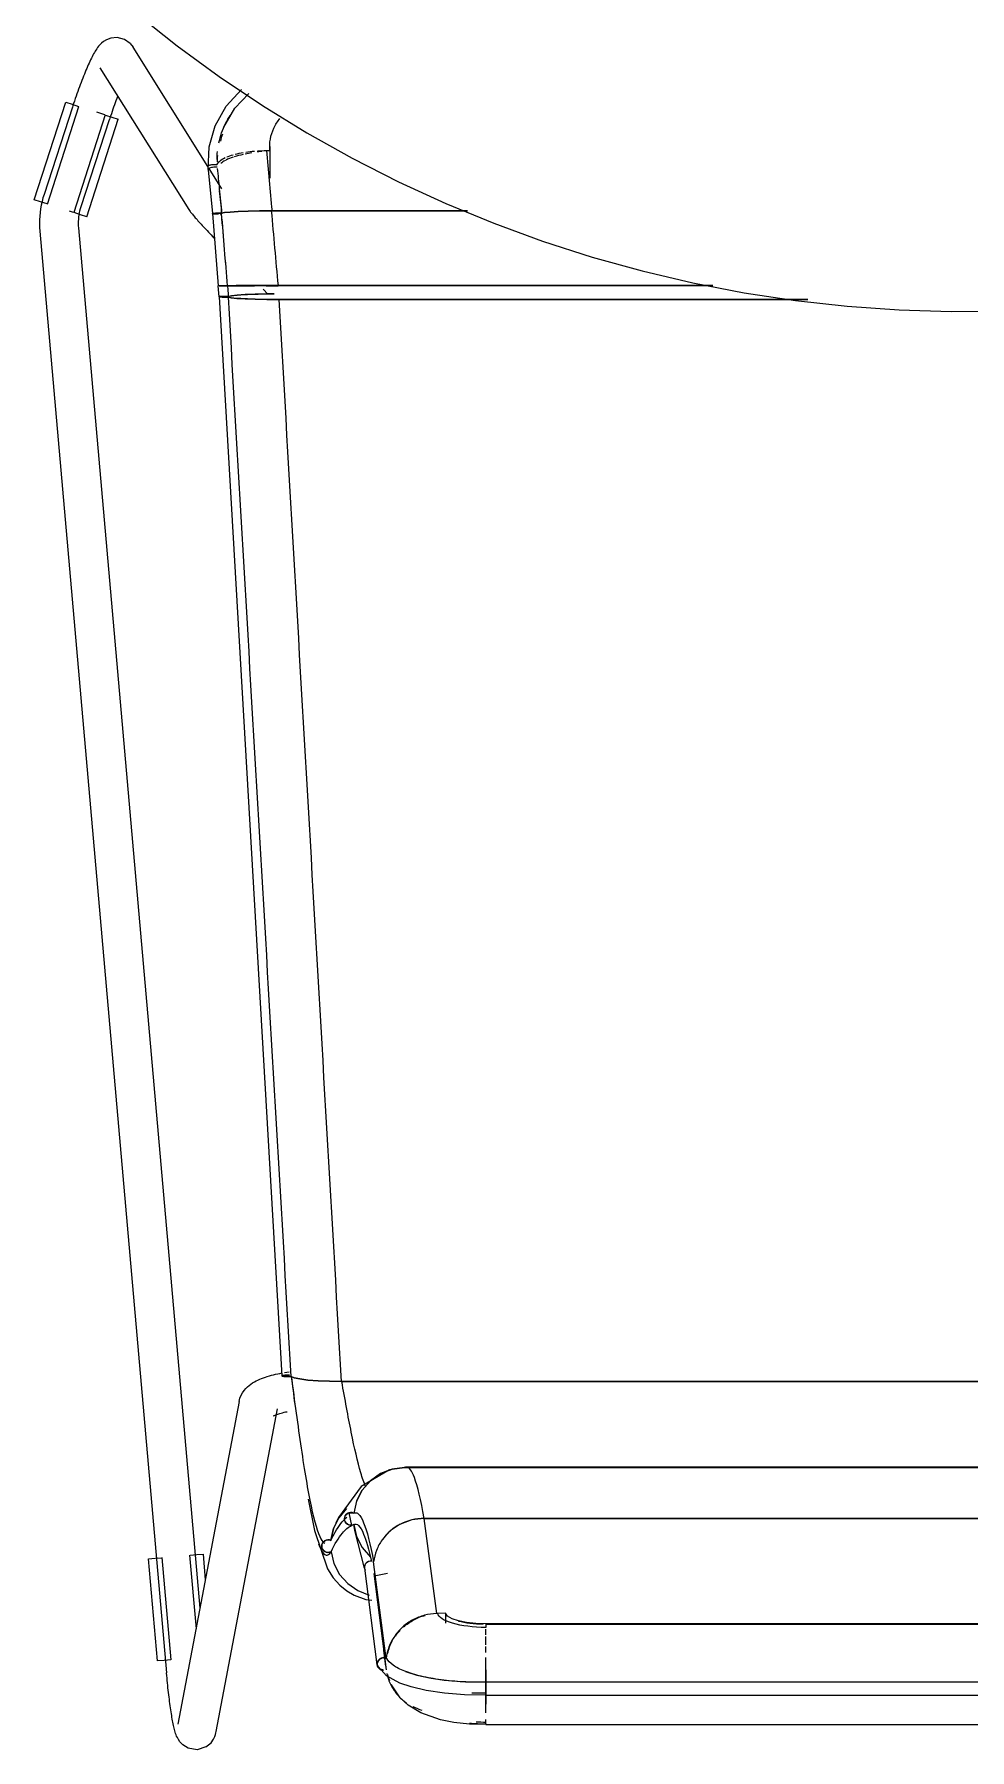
# Model space of a CAD drawing. Header units: millimetres. Extents: x 79795 to 317870, y -36033 to 97293.
# Drawn here: x 158699 to 158987, y 11463 to 11991 of the extents above; entities that cross this region are included whole.
import ezdxf

# ---------------------------------------------------------------- set-up
doc = ezdxf.new("R2010")
doc.units = ezdxf.units.MM
doc.header["$MEASUREMENT"] = 0
doc.layers.add('I-FURN', color=8, linetype='CONTINUOUS', lineweight=9)

msp = doc.modelspace()

# ---------------------------------------------------------------- linework, layer by layer
at = {"layer": 'I-FURN'}
for p, q in [((158730.23, 11997.28), (158742.77, 11987.33)), ((158718.3, 11986.81), (158718.03, 11986.41)), ((158718.62, 11987.21), (158718.3, 11986.81)), ((158718.99, 11987.63), (158718.62, 11987.21)), ((158719.45, 11988.1), (158718.99, 11987.63)), ((158720.08, 11988.62), (158719.45, 11988.1)), ((158720.99, 11989.18), (158720.08, 11988.62)), ((158722.37, 11989.71), (158720.99, 11989.18)), ((158724.35, 11989.88), (158722.37, 11989.71)), ((158726.57, 11989.29), (158724.35, 11989.88)), ((158728.31, 11988.07), (158726.57, 11989.29)), ((158728.31, 11988.07), (158729.2, 11986.95)), ((158752.23, 11950.18), (158729.2, 11986.95)), ((158742.77, 11987.33), (158755.69, 11977.9)), ((158715.44, 11981.5), (158715.2, 11980.96)), ((158715.68, 11982.03), (158715.44, 11981.5)), ((158715.91, 11982.54), (158715.68, 11982.03)), ((158716.14, 11983.03), (158715.91, 11982.54)), ((158716.38, 11983.5), (158716.14, 11983.03)), ((158716.61, 11983.96), (158716.38, 11983.5)), ((158716.83, 11984.4), (158716.61, 11983.96)), ((158717.06, 11984.83), (158716.83, 11984.4)), ((158717.29, 11985.24), (158717.06, 11984.83)), ((158717.53, 11985.64), (158717.29, 11985.24)), ((158717.77, 11986.03), (158717.53, 11985.64)), ((158718.03, 11986.41), (158717.77, 11986.03)), ((158713.21, 11976.03), (158712.95, 11975.35)), ((158713.46, 11976.69), (158713.21, 11976.03)), ((158713.71, 11977.34), (158713.46, 11976.69)), ((158713.96, 11977.98), (158713.71, 11977.34)), ((158714.22, 11978.61), (158713.96, 11977.98)), ((158714.46, 11979.22), (158714.22, 11978.61)), ((158714.71, 11979.82), (158714.46, 11979.22)), ((158714.96, 11980.39), (158714.71, 11979.82)), ((158715.2, 11980.96), (158714.96, 11980.39)), ((158719.03, 11980.58), (158746.34, 11936.99)), ((158755.69, 11977.9), (158768.97, 11968.99)), ((158711.43, 11971.09), (158711.18, 11970.35)), ((158711.68, 11971.82), (158711.43, 11971.09)), ((158711.93, 11972.54), (158711.68, 11971.82)), ((158712.19, 11973.25), (158711.93, 11972.54)), ((158712.44, 11973.96), (158712.19, 11973.25)), ((158712.7, 11974.66), (158712.44, 11973.96)), ((158712.95, 11975.35), (158712.7, 11974.66)), ((158724.16, 11971.07), (158723.93, 11970.43)), ((158724.4, 11971.69), (158724.16, 11971.07)), ((158757.84, 11968.76), (158762.58, 11973.91)), ((158760.52, 11968.18), (158764.78, 11972.65)), ((158698.83, 11939.97), (158708.52, 11969.98)), ((158710.54, 11968.42), (158701.83, 11941.61)), ((158702.87, 11938.67), (158712.56, 11968.67)), ((158708.52, 11969.98), (158710.47, 11969.35)), ((158710.47, 11969.35), (158712.44, 11968.71)), ((158710.69, 11968.88), (158710.54, 11968.42)), ((158710.93, 11969.62), (158710.69, 11968.88)), ((158711.18, 11970.35), (158710.93, 11969.62)), ((158720.63, 11966.07), (158710.94, 11936.06)), ((158720.53, 11966.1), (158718.05, 11966.9)), ((158720.75, 11966.03), (158722.72, 11965.39)), ((158722.29, 11965.73), (158722.06, 11965.04)), ((158722.52, 11966.42), (158722.29, 11965.73)), ((158722.75, 11967.11), (158722.52, 11966.42)), ((158722.72, 11965.39), (158724.67, 11964.76)), ((158722.99, 11967.79), (158722.75, 11967.11)), ((158723.22, 11968.46), (158722.99, 11967.79)), ((158723.46, 11969.13), (158723.22, 11968.46)), ((158723.69, 11969.78), (158723.46, 11969.13)), ((158723.93, 11970.43), (158723.69, 11969.78)), ((158754.45, 11962.75), (158757.84, 11968.76)), ((158757.15, 11962.35), (158760.52, 11968.18)), ((158768.97, 11968.99), (158782.61, 11960.61)), ((158713.24, 11937.9), (158721.95, 11964.71)), ((158714.98, 11934.76), (158724.67, 11964.76)), ((158722.06, 11965.04), (158721.95, 11964.71)), ((158752.57, 11956.23), (158754.45, 11962.75)), ((158782.61, 11960.61), (158796.56, 11952.79)), ((158752.29, 11949.32), (158752.57, 11956.23)), ((158770.24, 11955.11), (158771.28, 11955.11)), ((158771.23, 11956.35), (158771.23, 11946.6)), ((158752.16, 11950.21), (158753.58, 11935.72)), ((158756.51, 11943.36), (158752.6, 11949.6)), ((158796.56, 11952.79), (158810.82, 11945.53)), ((158810.82, 11945.53), (158825.36, 11938.85)), ((158700.78, 11939.34), (158698.83, 11939.97)), ((158702.75, 11938.7), (158700.78, 11939.34)), ((158701.21, 11939.41), (158700.97, 11938.3)), ((158701.5, 11940.52), (158701.21, 11939.41)), ((158701.83, 11941.61), (158701.5, 11940.52)), ((158700.45, 11933.76), (158700.43, 11932.62)), ((158700.51, 11934.9), (158700.45, 11933.76)), ((158700.62, 11936.04), (158700.51, 11934.9)), ((158700.77, 11937.17), (158700.62, 11936.04)), ((158700.97, 11938.3), (158700.77, 11937.17)), ((158710.84, 11936.09), (158709.68, 11936.47)), ((158713.03, 11935.39), (158711.06, 11936.02)), ((158712.44, 11933.32), (158712.48, 11933.98)), ((158712.48, 11933.98), (158712.54, 11934.64)), ((158712.54, 11934.64), (158712.62, 11935.3)), ((158712.62, 11935.3), (158712.74, 11935.95)), ((158712.74, 11935.95), (158712.88, 11936.6)), ((158712.88, 11936.6), (158713.04, 11937.24)), ((158714.98, 11934.76), (158713.03, 11935.39)), ((158713.04, 11937.24), (158713.23, 11937.87)), ((158713.23, 11937.87), (158713.24, 11937.9)), ((158746.34, 11936.99), (158746.55, 11936.67)), ((158746.55, 11936.67), (158746.73, 11936.41)), ((158746.73, 11936.41), (158746.91, 11936.18)), ((158746.91, 11936.18), (158747.08, 11935.96)), ((158747.08, 11935.96), (158747.26, 11935.74)), ((158747.26, 11935.74), (158747.45, 11935.51)), ((158747.45, 11935.51), (158747.65, 11935.26)), ((158747.65, 11935.26), (158747.87, 11935.01)), ((158747.87, 11935.01), (158748.1, 11934.75)), ((158748.1, 11934.75), (158748.34, 11934.47)), ((158748.34, 11934.47), (158748.6, 11934.17)), ((158748.6, 11934.17), (158748.87, 11933.86)), ((158748.87, 11933.86), (158749.16, 11933.54)), ((158753.65, 11935.75), (158753.58, 11935.72)), ((158753.58, 11935.72), (158753.65, 11935.7)), ((158753.59, 11935.72), (158753.66, 11935.75)), ((158753.59, 11935.72), (158755.41, 11913.52)), ((158753.65, 11935.7), (158753.59, 11935.72)), ((158753.84, 11935.77), (158753.65, 11935.75)), ((158753.65, 11935.7), (158753.84, 11935.67)), ((158753.84, 11935.67), (158753.65, 11935.7)), ((158754.14, 11935.8), (158753.84, 11935.77)), ((158753.84, 11935.67), (158754.13, 11935.65)), ((158754.13, 11935.65), (158753.84, 11935.67)), ((158753.85, 11935.77), (158754.14, 11935.8)), ((158754.13, 11935.65), (158754.51, 11935.64)), ((158754.51, 11935.64), (158754.13, 11935.65)), ((158754.52, 11935.81), (158754.14, 11935.8)), ((158754.14, 11935.8), (158754.53, 11935.81)), ((158754.51, 11935.64), (158754.96, 11935.63)), ((158754.97, 11935.63), (158754.51, 11935.64)), ((158754.98, 11935.82), (158754.52, 11935.81)), ((158754.53, 11935.81), (158754.98, 11935.82)), ((158754.96, 11935.63), (158755.45, 11935.62)), ((158755.46, 11935.62), (158754.97, 11935.63)), ((158755.47, 11935.83), (158754.98, 11935.82)), ((158754.98, 11935.82), (158755.47, 11935.83)), ((158755.96, 11935.82), (158755.47, 11935.83)), ((158755.47, 11935.83), (158755.97, 11935.82)), ((158755.95, 11935.62), (158756.42, 11935.63)), ((158756.42, 11935.63), (158755.95, 11935.62)), ((158756.44, 11935.82), (158755.96, 11935.82)), ((158755.97, 11935.82), (158756.44, 11935.82)), ((158757.33, 11936.01), (158756.44, 11935.82)), ((158756.44, 11935.82), (158757.32, 11936.01)), ((158759.06, 11936.19), (158757.33, 11936.01)), ((158757.33, 11936.01), (158759.04, 11936.19)), ((158761.54, 11936.34), (158759.06, 11936.19)), ((158759.06, 11936.19), (158761.5, 11936.34)), ((158764.64, 11936.45), (158761.54, 11936.34)), ((158761.54, 11936.34), (158764.57, 11936.45)), ((158768.07, 11936.53), (158764.64, 11936.45)), ((158764.64, 11936.45), (158768.08, 11936.53)), ((158771.93, 11936.55), (158768.17, 11936.53)), ((158768.17, 11936.53), (158771.81, 11936.55)), ((158832.05, 11936.55), (158771.93, 11936.55)), ((158771.93, 11936.55), (158832.05, 11936.55)), ((158825.36, 11938.85), (158840.15, 11932.76)), ((158700.43, 11932.62), (158700.46, 11931.48)), ((158700.46, 11931.48), (158700.54, 11930.34)), ((158700.54, 11930.34), (158700.54, 11930.29)), ((158700.54, 11930.29), (158739.49, 11486.97)), ((158712.43, 11932.66), (158712.44, 11933.32)), ((158712.45, 11932), (158712.43, 11932.66)), ((158712.5, 11931.34), (158712.45, 11932)), ((158749.79, 11506.84), (158712.5, 11931.34)), ((158749.16, 11933.54), (158749.46, 11933.2)), ((158749.46, 11933.2), (158749.77, 11932.85)), ((158749.77, 11932.85), (158750.1, 11932.49)), ((158750.1, 11932.49), (158750.45, 11932.11)), ((158750.45, 11932.11), (158750.8, 11931.72)), ((158750.8, 11931.72), (158751.17, 11931.32)), ((158751.17, 11931.32), (158751.55, 11930.9)), ((158751.55, 11930.9), (158751.94, 11930.48)), ((158751.94, 11930.48), (158752.35, 11930.04)), ((158752.35, 11930.04), (158752.76, 11929.6)), ((158752.76, 11929.6), (158753.18, 11929.15)), ((158753.18, 11929.15), (158753.61, 11928.68)), ((158753.61, 11928.68), (158754.06, 11928.21)), ((158840.15, 11932.76), (158855.17, 11927.26)), ((158855.17, 11927.26), (158870.41, 11922.37)), ((158870.41, 11922.37), (158885.82, 11918.09)), ((158885.82, 11918.09), (158901.4, 11914.43)), ((158755.48, 11913.52), (158755.41, 11913.52)), ((158755.41, 11913.52), (158755.48, 11913.52)), ((158755.68, 11910.16), (158755.42, 11913.52)), ((158755.48, 11913.52), (158755.42, 11913.52)), ((158755.42, 11913.52), (158755.48, 11913.52)), ((158755.67, 11913.53), (158755.96, 11913.53)), ((158755.96, 11913.53), (158755.67, 11913.53)), ((158755.96, 11913.53), (158756.35, 11913.53)), ((158756.34, 11913.53), (158755.96, 11913.53)), ((158755.96, 11913.52), (158756.35, 11913.52)), ((158756.35, 11913.52), (158755.97, 11913.52)), ((158756.79, 11913.53), (158756.34, 11913.53)), ((158756.35, 11913.53), (158756.8, 11913.53)), ((158756.8, 11913.52), (158756.35, 11913.52)), ((158756.35, 11913.52), (158756.8, 11913.52)), ((158757.28, 11913.53), (158756.79, 11913.53)), ((158756.8, 11913.53), (158757.29, 11913.53)), ((158757.29, 11913.51), (158756.8, 11913.52)), ((158756.8, 11913.52), (158757.29, 11913.51)), ((158757.78, 11913.53), (158757.28, 11913.53)), ((158757.29, 11913.53), (158757.78, 11913.53)), ((158757.79, 11913.52), (158757.29, 11913.51)), ((158757.29, 11913.51), (158757.79, 11913.52)), ((158757.78, 11913.53), (158758.25, 11913.53)), ((158758.25, 11913.53), (158757.78, 11913.53)), ((158758.26, 11913.52), (158757.79, 11913.52)), ((158757.79, 11913.52), (158758.26, 11913.52)), ((158758.25, 11913.53), (158759.14, 11913.54)), ((158759.14, 11913.54), (158758.25, 11913.53)), ((158759.14, 11913.54), (158760.88, 11913.56)), ((158760.89, 11913.56), (158759.14, 11913.54)), ((158759.15, 11913.5), (158760.9, 11913.49)), ((158760.91, 11913.49), (158759.16, 11913.5)), ((158760.89, 11913.56), (158763.39, 11913.57)), ((158763.39, 11913.57), (158760.89, 11913.56)), ((158760.9, 11913.49), (158763.4, 11913.48)), ((158763.41, 11913.48), (158760.91, 11913.49)), ((158763.39, 11913.57), (158766.52, 11913.58)), ((158766.52, 11913.58), (158763.39, 11913.57)), ((158763.4, 11913.48), (158766.53, 11913.47)), ((158766.53, 11913.47), (158763.41, 11913.48)), ((158766.52, 11913.58), (158770.09, 11913.58)), ((158770.09, 11913.58), (158766.52, 11913.58)), ((158770.09, 11913.58), (158773.88, 11913.59)), ((158773.88, 11913.59), (158770.09, 11913.58)), ((158773.87, 11913.46), (158770.09, 11913.46)), ((158770.09, 11913.46), (158773.87, 11913.46)), ((158773.88, 11913.59), (158907.52, 11913.59)), ((158907.52, 11913.59), (158773.88, 11913.59)), ((158901.4, 11914.43), (158917.11, 11911.39)), ((158755.76, 11910.19), (158755.69, 11910.16)), ((158755.69, 11910.16), (158774.98, 11578.25)), ((158755.69, 11910.16), (158755.75, 11910.14)), ((158755.75, 11910.14), (158755.94, 11910.11)), ((158755.95, 11910.22), (158755.76, 11910.19)), ((158755.94, 11910.11), (158756.23, 11910.09)), ((158756.24, 11910.24), (158755.95, 11910.22)), ((158756.23, 11910.09), (158756.62, 11910.07)), ((158756.62, 11910.26), (158756.24, 11910.24)), ((158757.07, 11910.27), (158756.62, 11910.26)), ((158756.62, 11910.07), (158757.07, 11910.06)), ((158757.57, 11910.27), (158757.07, 11910.27)), ((158757.07, 11910.06), (158757.56, 11910.05)), ((158757.56, 11910.05), (158758.05, 11910.06)), ((158758.06, 11910.27), (158757.57, 11910.27)), ((158758.05, 11910.06), (158758.52, 11910.06)), ((158758.53, 11910.26), (158758.06, 11910.27)), ((158758.52, 11910.06), (158759.41, 11909.85)), ((158759.43, 11910.47), (158758.53, 11910.26)), ((158759.41, 11909.85), (158761.16, 11909.66)), ((158761.18, 11910.67), (158759.43, 11910.47)), ((158761.16, 11909.66), (158763.66, 11909.5)), ((158763.68, 11910.83), (158761.18, 11910.67)), ((158763.66, 11909.5), (158766.79, 11909.37)), ((158766.8, 11910.95), (158763.68, 11910.83)), ((158766.79, 11909.37), (158770.36, 11909.3)), ((158770.35, 11911.03), (158766.8, 11910.95)), ((158769.18, 11912.44), (158770.65, 11910.91)), ((158772.6, 11911.05), (158770.35, 11911.03)), ((158770.36, 11909.3), (158774.14, 11909.27)), ((158774.14, 11909.27), (158936.74, 11909.27)), ((158936.74, 11909.27), (158774.14, 11909.27)), ((158917.11, 11911.39), (158932.92, 11908.99)), ((158932.92, 11908.99), (158948.82, 11907.22)), ((158948.82, 11907.22), (158964.78, 11906.09)), ((158964.78, 11906.09), (158980.77, 11905.6)), ((158980.77, 11905.6), (158996.77, 11905.74)), ((158764.36, 11574.88), (158764.89, 11575.34)), ((158764.89, 11575.34), (158765.42, 11575.74)), ((158765.42, 11575.74), (158765.96, 11576.1)), ((158765.96, 11576.1), (158766.5, 11576.42)), ((158766.5, 11576.42), (158767.03, 11576.71)), ((158767.03, 11576.71), (158767.58, 11576.98)), ((158767.58, 11576.98), (158768.15, 11577.24)), ((158768.15, 11577.24), (158768.72, 11577.47)), ((158768.72, 11577.47), (158769.3, 11577.69)), ((158769.3, 11577.69), (158769.89, 11577.9)), ((158769.89, 11577.9), (158770.49, 11578.09)), ((158770.49, 11578.09), (158771.11, 11578.27)), ((158771.11, 11578.27), (158771.74, 11578.44)), ((158771.74, 11578.44), (158772.38, 11578.61)), ((158772.38, 11578.61), (158773.04, 11578.76)), ((158773.04, 11578.76), (158773.71, 11578.9)), ((158773.71, 11578.9), (158774.39, 11579.04)), ((158774.39, 11579.04), (158775.08, 11579.16)), ((158775.04, 11578.31), (158774.98, 11578.25)), ((158774.98, 11578.25), (158775.04, 11578.31)), ((158774.98, 11578.25), (158775.05, 11578.2)), ((158775.05, 11578.2), (158774.98, 11578.25)), ((158775.23, 11578.36), (158775.04, 11578.31)), ((158775.04, 11578.31), (158775.22, 11578.36)), ((158775.05, 11578.2), (158775.24, 11578.15)), ((158775.24, 11578.15), (158775.05, 11578.2)), ((158775.22, 11578.36), (158775.51, 11578.4)), ((158775.52, 11578.4), (158775.23, 11578.36)), ((158775.24, 11578.15), (158775.54, 11578.11)), ((158775.54, 11578.11), (158775.24, 11578.15)), ((158775.51, 11578.4), (158775.89, 11578.44)), ((158775.9, 11578.44), (158775.52, 11578.4)), ((158775.54, 11578.11), (158775.93, 11578.07)), ((158775.92, 11578.07), (158775.54, 11578.11)), ((158775.79, 11579.28), (158776.5, 11579.39)), ((158775.89, 11578.44), (158776.34, 11578.46)), ((158776.35, 11578.46), (158775.9, 11578.44)), ((158776.38, 11578.05), (158775.92, 11578.07)), ((158775.93, 11578.07), (158776.38, 11578.05)), ((158776.34, 11578.46), (158776.83, 11578.47)), ((158776.84, 11578.47), (158776.35, 11578.46)), ((158776.38, 11578.05), (158776.88, 11578.04)), ((158776.87, 11578.04), (158776.38, 11578.05)), ((158776.5, 11579.39), (158777.23, 11579.49)), ((158776.83, 11578.47), (158777.33, 11578.47)), ((158777.34, 11578.47), (158776.84, 11578.47)), ((158777.37, 11578.05), (158776.87, 11578.04)), ((158776.88, 11578.04), (158777.37, 11578.05)), ((158777.37, 11578.05), (158777.84, 11578.07)), ((158777.84, 11578.07), (158777.37, 11578.05)), ((158777.84, 11578.07), (158778.75, 11577.67)), ((158778.75, 11577.67), (158777.84, 11578.07)), ((158778.75, 11577.67), (158780.49, 11577.3)), ((158780.48, 11577.3), (158778.75, 11577.67)), ((158780.49, 11577.3), (158782.99, 11576.99)), ((158782.95, 11576.99), (158780.49, 11577.3)), ((158786.04, 11576.75), (158782.98, 11576.99)), ((158782.99, 11576.99), (158786.09, 11576.75)), ((158786.09, 11576.75), (158789.62, 11576.6)), ((158789.56, 11576.6), (158786.09, 11576.75)), ((158789.62, 11576.6), (158793.39, 11576.54)), ((158793.31, 11576.54), (158789.62, 11576.6)), ((158793.39, 11576.54), (159176.79, 11576.54)), ((159176.79, 11576.54), (158793.39, 11576.54)), ((158761.79, 11570.41), (158742.97, 11471.12)), ((158761.79, 11570.41), (158762.04, 11571.4)), ((158762.04, 11571.4), (158762.41, 11572.29)), ((158762.41, 11572.29), (158762.84, 11573.08)), ((158762.84, 11573.08), (158763.33, 11573.77)), ((158763.33, 11573.77), (158763.84, 11574.37)), ((158763.84, 11574.37), (158764.36, 11574.88)), ((158754.76, 11468.88), (158773.58, 11568.17)), ((158772.36, 11565.94), (158772.38, 11565.96)), ((158772.38, 11565.96), (158772.45, 11566)), ((158772.45, 11566), (158772.54, 11566.05)), ((158772.54, 11566.05), (158772.69, 11566.12)), ((158772.69, 11566.12), (158772.89, 11566.21)), ((158772.89, 11566.21), (158773.12, 11566.31)), ((158773.12, 11566.31), (158773.39, 11566.41)), ((158773.39, 11566.41), (158773.69, 11566.51)), ((158773.69, 11566.51), (158774.03, 11566.62)), ((158774.03, 11566.62), (158774.39, 11566.73)), ((158774.39, 11566.73), (158774.79, 11566.84)), ((158774.79, 11566.84), (158775.21, 11566.94)), ((158775.21, 11566.94), (158775.65, 11567.05)), ((158775.65, 11567.05), (158776.12, 11567.15)), ((158776.12, 11567.15), (158776.62, 11567.25)), ((158808.05, 11549.32), (158799.4, 11544.21)), ((158808.2, 11549.39), (158805.03, 11548.02)), ((158805.34, 11548.19), (158808.91, 11549.56)), ((158808.91, 11549.56), (158805.34, 11548.2)), ((158813.24, 11550.19), (158808.2, 11549.39)), ((158812.7, 11550.04), (158808.91, 11549.56)), ((158808.91, 11549.56), (158812.7, 11550.03)), ((158812.7, 11550.04), (159157.49, 11550.04)), ((159157.49, 11550.04), (158812.7, 11550.04)), ((158852.15, 11550.19), (158813.24, 11550.19)), ((159156.95, 11550.19), (158852.15, 11550.19)), ((158799.4, 11544.21), (158792.41, 11534.67)), ((158802.2, 11546.03), (158799.7, 11543.15)), ((158799.7, 11543.15), (158802.21, 11546.02)), ((158805.34, 11548.2), (158802.2, 11546.03)), ((158802.21, 11546.02), (158805.34, 11548.19)), ((158783.08, 11540.34), (158784.99, 11530.68)), ((158797.94, 11539.76), (158797.05, 11536.05)), ((158799.7, 11543.15), (158797.94, 11539.76)), ((158797.95, 11539.76), (158799.7, 11543.15)), ((158792.46, 11534.59), (158790.82, 11531.27)), ((158790.83, 11531.27), (158792.47, 11534.59)), ((158792.41, 11534.67), (158791.52, 11532.92)), ((158794.87, 11537.43), (158792.46, 11534.59)), ((158792.47, 11534.59), (158794.87, 11537.43)), ((158794.21, 11534.29), (158794.28, 11534.78)), ((158794.27, 11534.78), (158794.21, 11534.29)), ((158794.28, 11533.8), (158794.21, 11534.29)), ((158794.21, 11534.29), (158794.27, 11533.8)), ((158794.46, 11535.24), (158794.27, 11534.78)), ((158794.27, 11533.8), (158794.46, 11533.34)), ((158794.28, 11534.78), (158794.47, 11535.24)), ((158794.47, 11533.34), (158794.28, 11533.8)), ((158794.76, 11535.65), (158794.46, 11535.24)), ((158794.46, 11533.34), (158794.76, 11532.94)), ((158794.47, 11535.24), (158794.76, 11535.64)), ((158794.76, 11532.94), (158794.47, 11533.34)), ((158794.76, 11535.64), (158795.14, 11535.96)), ((158795.14, 11535.96), (158794.76, 11535.65)), ((158795.14, 11532.62), (158794.76, 11532.94)), ((158794.76, 11532.94), (158795.14, 11532.62)), ((158795.14, 11535.96), (158795.59, 11536.16)), ((158795.59, 11536.16), (158795.14, 11535.96)), ((158798.12, 11536.06), (158795.24, 11536.01)), ((158795.54, 11536.15), (158796.37, 11532.25)), ((158796.08, 11536.25), (158795.59, 11536.16)), ((158795.59, 11536.16), (158796.08, 11536.24)), ((158796.58, 11536.21), (158796.08, 11536.25)), ((158796.08, 11536.24), (158796.58, 11536.2)), ((158797.05, 11536.05), (158796.58, 11536.21)), ((158796.58, 11536.2), (158797.05, 11536.04)), ((158814.97, 11533.96), (158811.42, 11532.64)), ((158818.74, 11534.44), (158814.97, 11533.96)), ((158822.6, 11505.16), (158818.74, 11534.44)), ((158818.74, 11534.44), (159151.45, 11534.44)), ((159151.45, 11534.44), (158818.74, 11534.44)), ((158784.99, 11530.68), (158788.98, 11518.96)), ((158788.12, 11527.54), (158787.74, 11527.22)), ((158787.75, 11527.22), (158788.13, 11527.54)), ((158788.57, 11527.75), (158788.12, 11527.54)), ((158788.13, 11527.54), (158788.58, 11527.74)), ((158789.07, 11527.84), (158788.57, 11527.75)), ((158788.58, 11527.74), (158789.07, 11527.83)), ((158789.57, 11527.81), (158789.07, 11527.84)), ((158789.07, 11527.83), (158789.57, 11527.8)), ((158790.04, 11527.66), (158789.57, 11527.81)), ((158789.57, 11527.8), (158790.04, 11527.65)), ((158790.04, 11527.65), (158790.83, 11531.27)), ((158790.82, 11531.27), (158790.04, 11527.66)), ((158795.59, 11532.42), (158795.14, 11532.62)), ((158795.14, 11532.62), (158795.59, 11532.42)), ((158796.08, 11532.34), (158795.59, 11532.42)), ((158795.59, 11532.42), (158796.08, 11532.34)), ((158796.58, 11532.38), (158796.08, 11532.34)), ((158796.08, 11532.34), (158796.58, 11532.38)), ((158797.05, 11532.54), (158796.58, 11532.38)), ((158796.58, 11532.38), (158797.05, 11532.54)), ((158797.05, 11532.54), (158797.94, 11528.82)), ((158797.41, 11530.69), (158797.08, 11532.56)), ((158800.37, 11519.08), (158797.41, 11530.69)), ((158797.94, 11528.82), (158799.7, 11525.43)), ((158808.31, 11530.57), (158805.82, 11527.82)), ((158811.39, 11532.63), (158808.31, 11530.57)), ((158735.96, 11522.16), (158738.03, 11522.34)), ((158740.91, 11490.95), (158738.15, 11522.36)), ((158746.6, 11523.1), (158748.58, 11500.49)), ((158746.72, 11523.11), (158748.78, 11523.29)), ((158748.78, 11523.29), (158750.83, 11523.47)), ((158751.52, 11515.57), (158750.83, 11523.47)), ((158787.27, 11526.36), (158787.21, 11525.87)), ((158787.21, 11525.87), (158787.29, 11525.39)), ((158787.22, 11525.87), (158787.28, 11526.36)), ((158787.29, 11525.39), (158787.22, 11525.87)), ((158787.46, 11526.82), (158787.27, 11526.36)), ((158787.28, 11526.36), (158787.46, 11526.82)), ((158787.49, 11524.93), (158787.29, 11525.39)), ((158787.29, 11525.39), (158787.48, 11524.93)), ((158787.46, 11526.82), (158787.75, 11527.22)), ((158787.74, 11527.22), (158787.46, 11526.82)), ((158787.48, 11524.93), (158787.78, 11524.54)), ((158787.79, 11524.54), (158787.49, 11524.93)), ((158787.78, 11524.54), (158788.17, 11524.23)), ((158788.17, 11524.23), (158787.79, 11524.54)), ((158788.63, 11524.04), (158788.17, 11524.23)), ((158788.17, 11524.23), (158788.63, 11524.04)), ((158789.12, 11523.96), (158788.63, 11524.04)), ((158788.63, 11524.04), (158789.12, 11523.96)), ((158789.62, 11524.01), (158789.12, 11523.96)), ((158789.12, 11523.96), (158789.62, 11524)), ((158790.09, 11524.17), (158789.62, 11524.01)), ((158789.62, 11524), (158790.09, 11524.17)), ((158790.09, 11524.17), (158790.99, 11520.54)), ((158799.7, 11525.43), (158802.2, 11522.55)), ((158733.92, 11521.98), (158735.96, 11522.16)), ((158736.68, 11490.57), (158733.92, 11521.98)), ((158788.98, 11518.96), (158790.79, 11516.14)), ((158790.99, 11520.54), (158792.73, 11517.22)), ((158792.73, 11517.22), (158795.22, 11514.39)), ((158800.41, 11519.86), (158800.35, 11519.39)), ((158800.35, 11519.39), (158800.41, 11518.92)), ((158800.36, 11519.15), (158804.21, 11489.38)), ((158800.6, 11520.3), (158800.41, 11519.86)), ((158800.41, 11518.92), (158800.6, 11518.48)), ((158800.9, 11520.68), (158800.6, 11520.3)), ((158801.28, 11520.98), (158800.9, 11520.68)), ((158801.73, 11521.17), (158801.28, 11520.98)), ((158802.22, 11521.25), (158801.73, 11521.17)), ((158802.72, 11521.22), (158802.22, 11521.25)), ((158807.03, 11491.36), (158803.19, 11521.06)), ((158803.21, 11517.51), (158807.06, 11487.82)), ((158803.33, 11516.73), (158807.4, 11517.54)), ((158790.79, 11516.14), (158792.78, 11513.89)), ((158792.78, 11513.89), (158794.95, 11512.12)), ((158794.95, 11512.12), (158797.22, 11510.77)), ((158795.22, 11514.39), (158798.3, 11512.22)), ((158798.3, 11512.22), (158801.81, 11510.82)), ((158797.22, 11510.77), (158800.82, 11509.48)), ((158800.82, 11509.48), (158802.6, 11509.25)), ((158825.31, 11505.23), (158822.6, 11505.16)), ((158825.31, 11505.23), (158825.31, 11502.22)), ((158825.95, 11504.37), (158825.31, 11505.23)), ((158827.3, 11503.58), (158825.95, 11504.37)), ((158829.29, 11502.91), (158827.3, 11503.58)), ((158831.78, 11502.4), (158829.29, 11502.91)), ((158834.63, 11502.08), (158831.78, 11502.4)), ((158837.67, 11501.97), (158834.63, 11502.08)), ((159132.52, 11501.97), (158837.67, 11501.97)), ((158837.67, 11501.91), (159132.52, 11501.91)), ((158837.67, 11498.64), (158837.67, 11500.38)), ((158837.67, 11495.59), (158837.67, 11498.06)), ((158738.72, 11490.75), (158736.68, 11490.57)), ((158740.78, 11490.93), (158738.72, 11490.75)), ((158806.9, 11489.01), (158806.28, 11493.79)), ((158837.67, 11493.23), (158837.67, 11495.07)), ((158837.67, 11484.04), (158837.67, 11491.6)), ((158739.51, 11486.81), (158739.49, 11486.97)), ((158739.57, 11486.06), (158739.51, 11486.81)), ((158739.64, 11485.31), (158739.57, 11486.06)), ((158739.72, 11484.56), (158739.64, 11485.31)), ((158807.12, 11485.98), (158804.57, 11488.88)), ((158811.24, 11483.79), (158807.12, 11485.98)), ((158813, 11487.33), (158816.43, 11486.24)), ((158816.43, 11486.24), (158820.87, 11485.27)), ((158820.87, 11485.27), (158824.88, 11484.68)), ((158837.67, 11487.85), (158837.67, 11484.04)), ((158739.79, 11483.81), (158739.72, 11484.56)), ((158739.87, 11483.08), (158739.79, 11483.81)), ((158739.94, 11482.34), (158739.87, 11483.08)), ((158740.02, 11481.62), (158739.94, 11482.34)), ((158740.11, 11480.9), (158740.02, 11481.62)), ((158740.19, 11480.19), (158740.11, 11480.9)), ((158740.27, 11479.49), (158740.19, 11480.19)), ((158808.7, 11483.19), (158808.6, 11483.39)), ((158811.37, 11479.29), (158808.7, 11483.19)), ((158814.69, 11482.63), (158811.24, 11483.79)), ((158819.38, 11481.53), (158814.69, 11482.63)), ((158825, 11480.69), (158819.38, 11481.53)), ((158824.88, 11484.68), (158831.44, 11484.15)), ((158831.13, 11480.2), (158825, 11480.69)), ((158837.67, 11480.11), (158831.13, 11480.2)), ((158831.44, 11484.15), (158837.67, 11484.07)), ((159132.52, 11484.07), (158837.67, 11484.07)), ((158837.67, 11484.06), (158837.67, 11483.96)), ((158837.67, 11480.11), (158837.67, 11484.06)), ((158837.67, 11483.96), (158837.67, 11483.73)), ((158837.67, 11483.73), (158837.67, 11483.4)), ((158837.67, 11483.4), (158837.67, 11482.99)), ((158837.67, 11482.99), (158837.67, 11482.51)), ((158837.67, 11482.51), (158837.67, 11482.01)), ((158837.67, 11482.01), (158837.67, 11481.52)), ((158837.67, 11481.52), (158837.67, 11481.07)), ((158837.67, 11481.07), (158837.67, 11480.68)), ((158837.67, 11480.68), (158837.67, 11480.37)), ((158837.67, 11480.37), (158837.67, 11480.18)), ((158837.67, 11480.35), (158837.67, 11477.33)), ((158837.67, 11477.34), (158837.67, 11480.35)), ((158837.67, 11480.18), (158837.67, 11480.11)), ((158837.67, 11480.11), (159132.52, 11480.11)), ((158740.36, 11478.8), (158740.27, 11479.49)), ((158740.44, 11478.13), (158740.36, 11478.8)), ((158740.53, 11477.46), (158740.44, 11478.13)), ((158740.62, 11476.81), (158740.53, 11477.46)), ((158740.71, 11476.18), (158740.62, 11476.81)), ((158740.8, 11475.56), (158740.71, 11476.18)), ((158740.89, 11474.96), (158740.8, 11475.56)), ((158740.98, 11474.37), (158740.89, 11474.96)), ((158813.85, 11477), (158811.37, 11479.29)), ((158817.73, 11474.61), (158813.85, 11477)), ((158837.67, 11474.59), (158837.67, 11477.17)), ((158741.08, 11473.8), (158740.98, 11474.37)), ((158741.17, 11473.25), (158741.08, 11473.8)), ((158741.26, 11472.72), (158741.17, 11473.25)), ((158741.36, 11472.2), (158741.26, 11472.72)), ((158741.45, 11471.71), (158741.36, 11472.2)), ((158741.55, 11471.23), (158741.45, 11471.71)), ((158741.65, 11470.77), (158741.55, 11471.23)), ((158741.74, 11470.33), (158741.65, 11470.77)), ((158741.84, 11469.9), (158741.74, 11470.33)), ((158741.95, 11469.49), (158741.84, 11469.9)), ((158742.06, 11469.09), (158741.95, 11469.49)), ((158823.78, 11472.48), (158817.73, 11474.61)), ((158827.82, 11471.69), (158823.78, 11472.48)), ((158832.64, 11471.18), (158827.82, 11471.69)), ((158837.67, 11471.07), (158832.64, 11471.18)), ((158837.67, 11471.09), (158837.67, 11472.56)), ((158837.67, 11471.24), (158837.67, 11471.07)), ((158837.67, 11471.07), (159132.52, 11471.07)), ((158742.17, 11468.69), (158742.06, 11469.09)), ((158742.3, 11468.29), (158742.17, 11468.69)), ((158742.44, 11467.89), (158742.3, 11468.29)), ((158742.61, 11467.46), (158742.44, 11467.89)), ((158742.82, 11466.99), (158742.61, 11467.46)), ((158743.13, 11466.43), (158742.82, 11466.99)), ((158743.6, 11465.72), (158743.13, 11466.43)), ((158744.46, 11464.82), (158743.6, 11465.72)), ((158746.11, 11463.77), (158744.46, 11464.82)), ((158751.62, 11464.12), (158753.2, 11465.45)), ((158753.2, 11465.45), (158753.95, 11466.53)), ((158753.95, 11466.53), (158754.32, 11467.33)), ((158754.32, 11467.33), (158754.54, 11467.95)), ((158754.54, 11467.95), (158754.67, 11468.47)), ((158754.67, 11468.47), (158754.76, 11468.88)), ((158748.87, 11463.29), (158746.11, 11463.77)), ((158751.62, 11464.12), (158748.87, 11463.29))]:
    msp.add_line(p, q, dxfattribs=at)
for centre, major_axis, ratio, start_param, end_param in [((158818.87, 11519.37), (-15.78, 0), 0.955139, 4.720632, 5.68731), ((158818.87, 11519.37), (-15.78, 0), 0.955139, 5.687432, 5.928979), ((158818.87, 11519.37), (-15.78, 0), 0.955139, 5.929149, 6.170649), ((158802.31, 11519.38), (-1.96, 0), 0.955139, 4.501447, 6.790779), ((158837.67, 11486.82), (0, -15.75), 0.000004, 3.431839, 3.614078), ((158837.67, 11475.35), (-12.4, 0), 0.287441, 1.332781, 1.570796)]:
    msp.add_ellipse(centre, major_axis=major_axis, ratio=ratio, start_param=start_param, end_param=end_param, dxfattribs=at)
for points, knots in [([(158755.6, 11957.45), (158756.04, 11959.53), (158757.02, 11962.49), (158758.58, 11965.16), (158759.11, 11965.96)], [-0.8210019, -0.8210019, -0.8210019, -0.8210019, -0.6666667, -0.5975811, -0.5975811, -0.5975811, -0.5975811]), ([(158771.28, 11955.11), (158771.07, 11957.49), (158771.7, 11961.09), (158773.63, 11964.09), (158774.39, 11965)], [0, 0, 0, 0, 0.3333333, 0.5, 0.5, 0.5, 0.5]), ([(158752.21, 11950.36), (158752.23, 11950.39), (158752.27, 11950.43), (158752.38, 11950.51), (158752.57, 11950.61), (158752.89, 11950.71), (158753.29, 11950.79), (158753.65, 11950.82), (158754.02, 11950.84), (158754.47, 11950.83), (158754.82, 11950.8), (158755, 11950.77)], [0.5555556, 0.5555556, 0.5555556, 0.5555556, 0.5833333, 0.6180556, 0.6527778, 0.7222222, 0.7916667, 0.8263889, 0.8611111, 0.9305556, 1, 1, 1, 1]), ([(158755.1, 11950.04), (158754.88, 11950.05), (158754.39, 11950.04), (158753.64, 11949.96), (158752.97, 11949.8), (158752.54, 11949.63), (158752.39, 11949.51), (158752.35, 11949.47)], [-1, -1, -1, -1, -0.90625, -0.8125, -0.71875, -0.625, -0.5625, -0.5625, -0.5625, -0.5625]), ([(158755.11, 11949.61), (158755.31, 11947.55), (158755.76, 11942.98), (158756.2, 11938.34), (158756.44, 11935.82)], [0.0788661, 0.0788661, 0.0788661, 0.0788661, 0.5, 1, 1, 1, 1]), ([(158755.68, 11910.16), (158755.68, 11910.18), (158755.82, 11910.21), (158756.22, 11910.24), (158756.61, 11910.26), (158757.06, 11910.27), (158757.56, 11910.28), (158758.06, 11910.27), (158758.38, 11910.27), (158758.53, 11910.26)], [-0.5, -0.5, -0.5, -0.5, -0.375, -0.3125, -0.25, -0.1875, -0.125, -0.0625, 0, 0, 0, 0]), ([(158758.52, 11910.06), (158758.3, 11910.06), (158757.81, 11910.05), (158757.17, 11910.05), (158756.71, 11910.07), (158756.3, 11910.08), (158755.85, 11910.11), (158755.69, 11910.14), (158755.68, 11910.16)], [-1, -1, -1, -1, -0.90625, -0.8125, -0.765625, -0.71875, -0.625, -0.501507, -0.501507, -0.501507, -0.501507]), ([(158774.14, 11909.27), (158772.87, 11909.27), (158770.32, 11909.29), (158766.71, 11909.37), (158763.55, 11909.49), (158760.19, 11909.71), (158758.8, 11909.92), (158758.52, 11910.06)], [-1, -1, -1, -1, -0.833333, -0.666667, -0.5, -0.333333, 0, 0, 0, 0]), ([(158758.53, 11910.26), (158758.82, 11910.41), (158760.21, 11910.62), (158763.56, 11910.84), (158766.72, 11910.96), (158769.83, 11911.03), (158771.84, 11911.05), (158772.6, 11911.05)], [-1, -1, -1, -1, -0.6666667, -0.5, -0.3333333, -0.1666667, -0.0664381, -0.0664381, -0.0664381, -0.0664381]), ([(158777.84, 11578.07), (158778.86, 11570.52), (158780.89, 11555.3), (158783.94, 11536.87), (158786.38, 11528.57), (158787.8, 11526.97), (158788.21, 11526.77)], [0, 0, 0, 0, 0.25, 0.5, 0.75, 0.8499412, 0.8499412, 0.8499412, 0.8499412]), ([(158800.69, 11544.26), (158800.21, 11545.41), (158798.75, 11549.66), (158796.31, 11560.37), (158794.37, 11571.15), (158793.39, 11576.54)], [0.375, 0.375, 0.375, 0.375, 0.5, 0.75, 1, 1, 1, 1]), ([(158818.74, 11534.44), (158817.73, 11540.16), (158815.9, 11547.8), (158814.07, 11550.19), (158813.24, 11550.19)], [0, 0, 0, 0, 0.5, 0.9107154, 0.9107154, 0.9107154, 0.9107154]), ([(158790.04, 11527.65), (158791.21, 11530.06), (158792.84, 11532.72), (158794.46, 11534.39), (158794.92, 11534.78)], [0, 0, 0, 0, 0.5, 0.696307, 0.696307, 0.696307, 0.696307]), ([(158797.05, 11532.54), (158798.07, 11533.08), (158799.89, 11531.35), (158801.7, 11524.87), (158802.5, 11521.15)], [0, 0, 0, 0, 0.5, 0.8877852, 0.8877852, 0.8877852, 0.8877852]), ([(158790.09, 11524.17), (158791.25, 11526.57), (158793.34, 11530), (158795.44, 11531.79), (158796.37, 11532.25)], [0, 0, 0, 0, 0.5, 0.9025379, 0.9025379, 0.9025379, 0.9025379]), ([(158786.24, 11526.59), (158786.5, 11525.87), (158787.78, 11522.84), (158789.07, 11522.61), (158790.09, 11524.17)], [0.6866019, 0.6866019, 0.6866019, 0.6866019, 0.75, 1, 1, 1, 1]), ([(158807.03, 11491.36), (158806.89, 11491.42), (158806.68, 11491.49), (158806.39, 11491.53), (158806.11, 11491.54), (158805.81, 11491.51), (158805.52, 11491.42), (158805.26, 11491.31), (158804.94, 11491.12), (158804.62, 11490.81), (158804.39, 11490.44), (158804.25, 11490.08), (158804.2, 11489.77), (158804.2, 11489.5), (158804.23, 11489.23), (158804.3, 11488.99), (158804.42, 11488.74), (158804.61, 11488.44), (158804.93, 11488.13), (158805.33, 11487.91), (158805.68, 11487.82), (158805.95, 11487.78), (158806.11, 11487.77), (158806.18, 11487.78)], [0, 0, 0, 0, 0.0555556, 0.0833333, 0.1111111, 0.1666667, 0.1944444, 0.2222222, 0.2777778, 0.3333333, 0.3888889, 0.4444444, 0.4791667, 0.5138889, 0.5486111, 0.5833333, 0.6180556, 0.6527778, 0.7222222, 0.7916667, 0.8263889, 0.8611111, 0.8888889, 0.8888889, 0.8888889, 0.8888889]), ([(158806.27, 11487.79), (158806.11, 11487.79), (158805.82, 11487.83), (158805.43, 11487.98), (158805.02, 11488.23), (158804.56, 11488.76), (158804.31, 11489.62), (158804.54, 11490.41), (158804.94, 11490.94), (158805.32, 11491.26), (158805.63, 11491.4), (158805.78, 11491.45)], [-0.875, -0.875, -0.875, -0.875, -0.8125, -0.765625, -0.71875, -0.625, -0.5, -0.375, -0.3125, -0.25, -0.1875, -0.1875, -0.1875, -0.1875]), ([(158807.25, 11486.7), (158807.41, 11485.93), (158807.97, 11484.03), (158809.53, 11481.17), (158811.54, 11478.98), (158812.92, 11477.98), (158813.32, 11477.71)], [0.0592823, 0.0592823, 0.0592823, 0.0592823, 0.1666667, 0.3333333, 0.5, 0.565028, 0.565028, 0.565028, 0.565028])]:
    msp.add_open_spline(points, degree=3, knots=knots, dxfattribs=at)
for points in [[(158756.67, 11960.17), (158756.4, 11959.46), (158756.22, 11958.74), (158756.09, 11958)], [(158773.73, 11964.14), (158773.94, 11964.43), (158774.16, 11964.71), (158774.39, 11964.99)], [(158763.88, 11954.64), (158764.73, 11954.76), (158765.6, 11954.88), (158766.52, 11954.94)], [(158768.82, 11954.87), (158768.35, 11954.82), (158767.88, 11954.75), (158767.41, 11954.69)], [(158767.44, 11955.01), (158768.35, 11955.06), (158769.28, 11955.1), (158770.24, 11955.11)], [(158770.24, 11955.11), (158770.5, 11952.08), (158771.04, 11945.94), (158771.63, 11939.69), (158771.93, 11936.55)], [(158771.28, 11955.11), (158771.24, 11955.61), (158771.22, 11956.12), (158771.23, 11956.63)], [(158755, 11950.77), (158755.15, 11951.16), (158755.71, 11951.91), (158756.85, 11952.61), (158757.55, 11952.94)], [(158755.03, 11952.31), (158755.04, 11953.13), (158755.09, 11953.96), (158755.17, 11954.77)], [(158755.15, 11953.55), (158755.09, 11952.9), (158755.08, 11952.25), (158755.08, 11951.6)], [(158757.58, 11952.08), (158756.95, 11951.77), (158756.55, 11951.45), (158756.22, 11951.13)], [(158760.01, 11953.05), (158759.19, 11952.78), (158758.39, 11952.49), (158757.83, 11952.2)], [(158758, 11953.14), (158758.59, 11953.39), (158759.25, 11953.62), (158759.98, 11953.82)], [(158763.05, 11953.89), (158762.12, 11953.68), (158761.18, 11953.45), (158760.33, 11953.2)], [(158760.65, 11954.01), (158761.39, 11954.19), (158762.2, 11954.35), (158763.03, 11954.5)], [(158765.7, 11954.42), (158765.02, 11954.31), (158764.37, 11954.18), (158763.71, 11954.04)], [(158755.72, 11942.71), (158755.95, 11940.37), (158756.19, 11938), (158756.42, 11935.63)], [(158757.33, 11924.68), (158757.03, 11928.33), (158756.73, 11931.98), (158756.42, 11935.63)], [(158758.25, 11913.53), (158757.95, 11917.25), (158757.35, 11924.68), (158756.74, 11932.11), (158756.44, 11935.82)], [(158772.85, 11925.08), (158772.5, 11928.91), (158772.16, 11932.73), (158771.81, 11936.55)], [(158773.88, 11913.59), (158773.53, 11917.42), (158773.19, 11921.25), (158772.85, 11925.08)], [(158757.73, 11919.84), (158757.7, 11920.25), (158757.67, 11920.66), (158757.63, 11921.07)], [(158758.25, 11913.53), (158758.3, 11912.95), (158758.39, 11911.8), (158758.48, 11910.64), (158758.52, 11910.06)], [(158758.26, 11913.52), (158758.3, 11912.97), (158758.39, 11911.89), (158758.48, 11910.81), (158758.53, 11910.26)], [(158777.84, 11578.07), (158774.62, 11633.3), (158768.18, 11743.9), (158761.74, 11854.66), (158758.52, 11910.06)], [(158783.73, 11742.78), (158780.53, 11798.24), (158777.34, 11853.74), (158774.14, 11909.27)], [(158793.31, 11576.54), (158790.12, 11631.9), (158786.92, 11687.32), (158783.73, 11742.78)], [(158777.86, 11578.06), (158778.22, 11575.23), (158778.57, 11572.38), (158778.93, 11569.56)], [(158813.24, 11550.19), (158813.06, 11550.19), (158812.88, 11550.13), (158812.7, 11550.03)], [(158797.05, 11536.04), (158798.07, 11536.59), (158800.12, 11534.62), (158802.17, 11526.56), (158803.19, 11521.06)], [(158822.6, 11505.16), (158821.3, 11505.12), (158818.8, 11504.76), (158815.2, 11503.35), (158812.06, 11501.16), (158809.53, 11498.32), (158807.76, 11494.98), (158807.18, 11492.6), (158807.03, 11491.36)], [(158812.38, 11501.05), (158813.33, 11501.89), (158815.44, 11503.31), (158817.82, 11504.36), (158819.06, 11504.61)], [(158837.67, 11500.84), (158833.88, 11500.9), (158826.48, 11501.87), (158823.1, 11504.03), (158822.84, 11505.15)], [(158829.29, 11502.86), (158831.34, 11502.31), (158834.06, 11502.03), (158836.83, 11501.93)], [(158807.49, 11492.88), (158807.81, 11494.26), (158808.31, 11495.63), (158809.01, 11496.89)], [(158809.87, 11498.24), (158810.3, 11498.86), (158810.79, 11499.44), (158811.32, 11499.98)], [(158806.27, 11491.54), (158806.44, 11491.55), (158806.61, 11491.55), (158806.77, 11491.51)], [(158837.67, 11484.04), (158835.32, 11484), (158830.67, 11484.07), (158823.81, 11484.7), (158817.67, 11485.81), (158812.6, 11487.34), (158808.9, 11489.24), (158807.59, 11490.64), (158807.24, 11491.37)], [(158808.12, 11484.48), (158807.88, 11485.11), (158807.72, 11485.76), (158807.58, 11486.42)], [(158837.67, 11480.64), (158836.24, 11480.62), (158834.82, 11480.62), (158833.4, 11480.66)], [(158815.28, 11476.55), (158816.17, 11476.12), (158817.09, 11475.72), (158818.06, 11475.48)], [(158837.67, 11471.16), (158835.95, 11471.15), (158834.28, 11471.23), (158832.7, 11471.38)]]:
    msp.add_open_spline(points, degree=3, dxfattribs=at)

doc.saveas('drawing.dxf')
